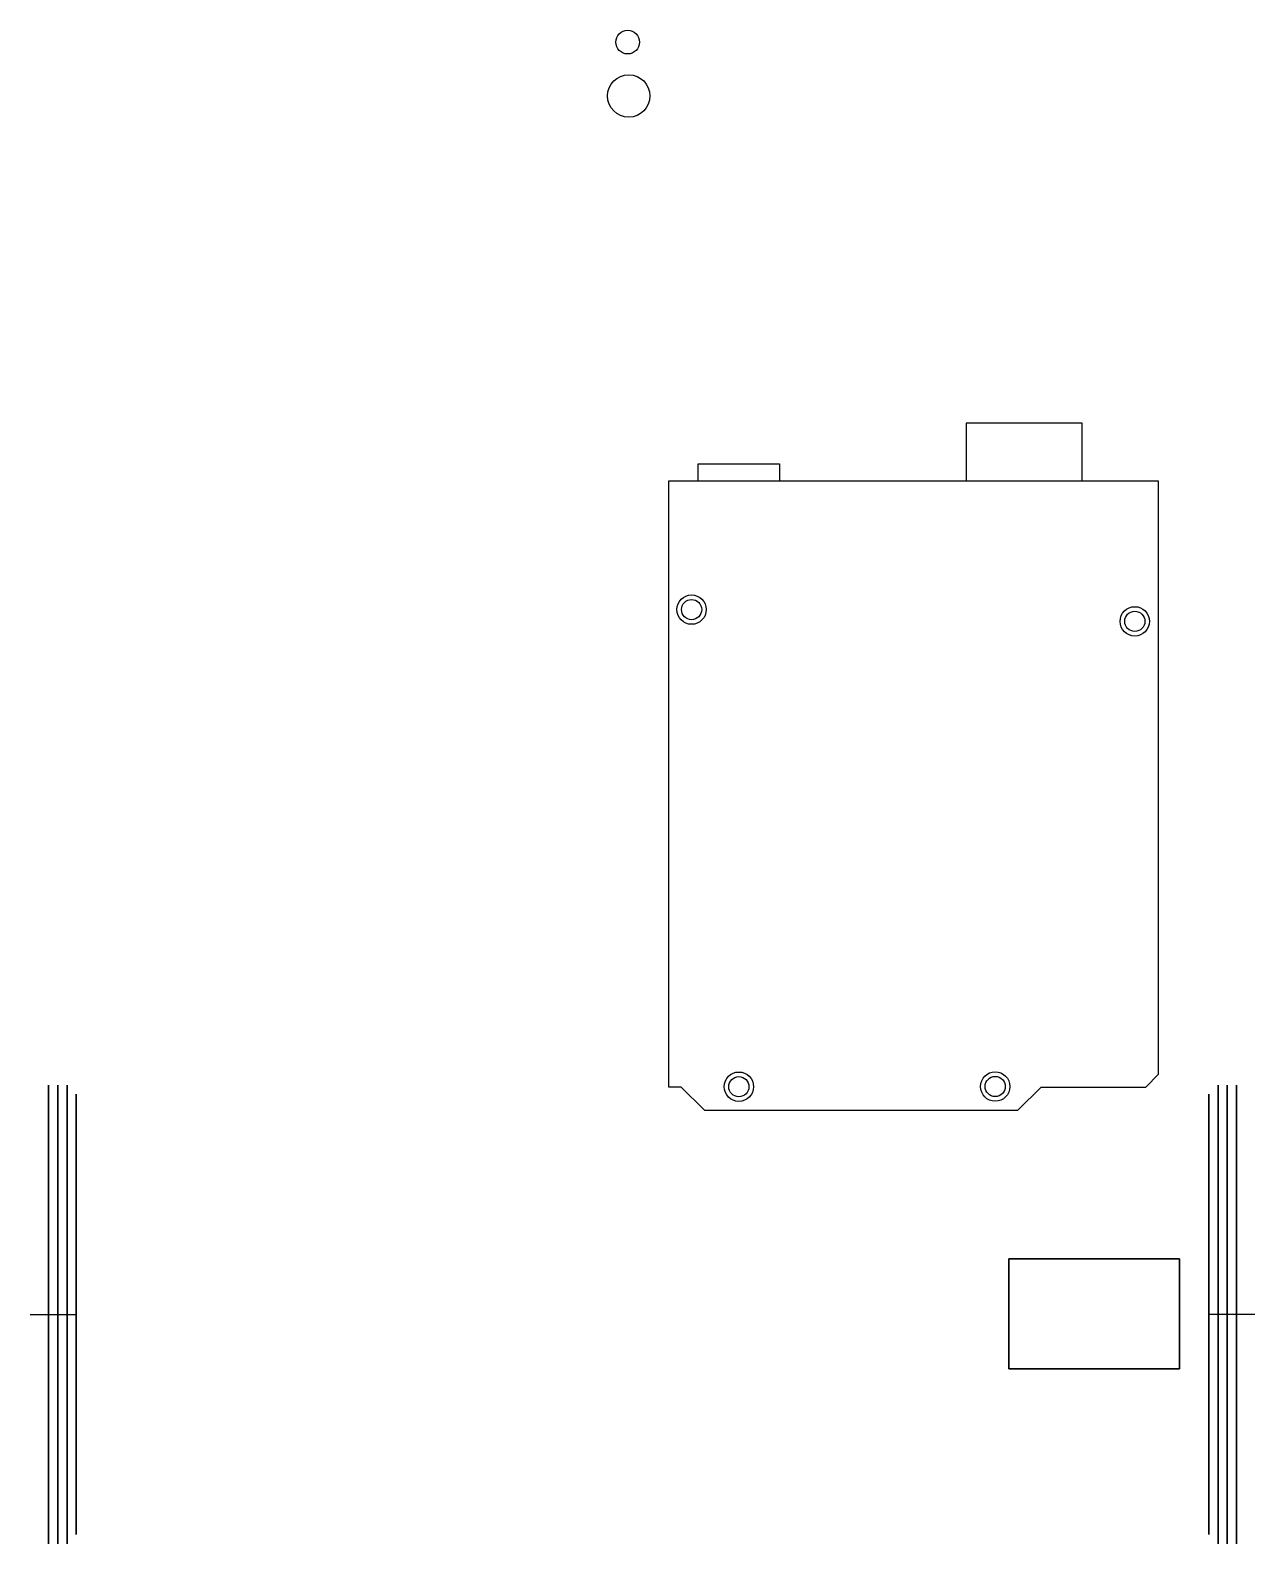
# Model space of a CAD drawing. Header units: millimetres. Extents: x 3 to 137, y 241 to 406.
import ezdxf

# ---------------------------------------------------------------- set-up
doc = ezdxf.new("R2010")
doc.units = ezdxf.units.MM
doc.layers.add('CONST', color=1, linetype='Continuous')

# ---------------------------------------------------------------- blocks, each defined once
blk = doc.blocks.new('Wheel Design 2')
blk.add_line((0, 0, 5), (-25, 0))
at = {"extrusion": (0, 0, -1)}
for centre in [(0, 0, -2), (0, 0, -1)]:
    blk.add_circle(centre, 25, dxfattribs=at)
for centre, radius in [((0, 0, 3), 25), ((0, 0), 24)]:
    blk.add_circle(centre, radius)

msp = doc.modelspace()

# ---------------------------------------------------------------- linework, layer by layer
for p, q in [((110.03, 259.98, 3.05), (110.03, 271.98, 3.05)), ((110.03, 271.98, 15.05), (110.03, 259.98, 15.05)), ((110.03, 271.98, 3.05), (110.03, 271.98, 15.05)), ((110.03, 271.98, 3.05), (128.63, 271.98, 3.05)), ((128.63, 271.98, 15.05), (110.03, 271.98, 15.05)), ((128.63, 271.98, 3.05), (128.63, 271.98, 15.05)), ((128.63, 271.98, 3.05), (128.63, 259.98, 3.05)), ((128.63, 259.98, 15.05), (128.63, 271.98, 15.05)), ((110.03, 259.98, 3.05), (110.03, 259.98, 15.05)), ((128.63, 259.98, 3.05), (110.03, 259.98, 3.05)), ((110.03, 259.98, 15.05), (128.63, 259.98, 15.05)), ((128.63, 259.98, 3.05), (128.63, 259.98, 15.05))]:
    msp.add_line(p, q)
for centre, radius in [((68.48, 404.63, -1.1), 1.29), ((68.6, 398.76, -4.73), 2.31)]:
    msp.add_circle(centre, radius)
at = {"layer": 'CONST'}
for p, q in [((72.92, 356.76, 3.06), (72.92, 290.73, 3.06)), ((126.31, 356.76, 3.06), (72.92, 356.76, 3.06)), ((126.31, 292.1, 3.06), (126.31, 356.76, 3.06)), ((124.96, 290.7, 3.06), (126.31, 292.1, 3.06)), ((72.92, 290.73, 3.06), (74.26, 290.73, 3.06)), ((74.26, 290.73, 3.06), (76.85, 288.2, 3.06)), ((111, 288.2, 3.06), (113.53, 290.7, 3.06)), ((113.53, 290.7, 3.06), (124.96, 290.7, 3.06)), ((76.85, 288.2, 3.06), (111, 288.2, 3.06))]:
    msp.add_line(p, q, dxfattribs=at)
at = {"layer": 'CONST', "elevation": 3.06}
for points in [[(118.02, 356.76), (118.02, 363.09), (105.36, 363.09), (105.36, 356.76)], [(76.16, 356.76), (76.16, 358.64), (85.03, 358.64), (85.03, 356.76)]]:
    msp.add_lwpolyline(points, dxfattribs=at)
at = {"layer": 'CONST'}
for centre, radius in [((75.45, 342.76, 3.06), 1.6), ((75.45, 342.76, 3.06), 1.1), ((123.74, 341.48, 3.06), 1.6), ((123.74, 341.48, 3.06), 1.1), ((80.6, 290.75, 3.06), 1.6), ((108.53, 290.77, 3.06), 1.6), ((80.6, 290.75, 3.06), 1.1), ((108.53, 290.77, 3.06), 1.1)]:
    msp.add_circle(centre, radius, dxfattribs=at)

# ---------------------------------------------------------------- block references
at = {"extrusion": (-1, 0, 6.12323e-17), "rotation": 90}
msp.add_blockref('Wheel Design 2', (-265.93, 8.94, -8.39), dxfattribs=at)
at = {"extrusion": (1, 0, -3.82857e-16), "xscale": -1, "rotation": 270}
msp.add_blockref('Wheel Design 2', (265.93, 8.43, 131.81), dxfattribs=at)

doc.saveas('drawing.dxf')
